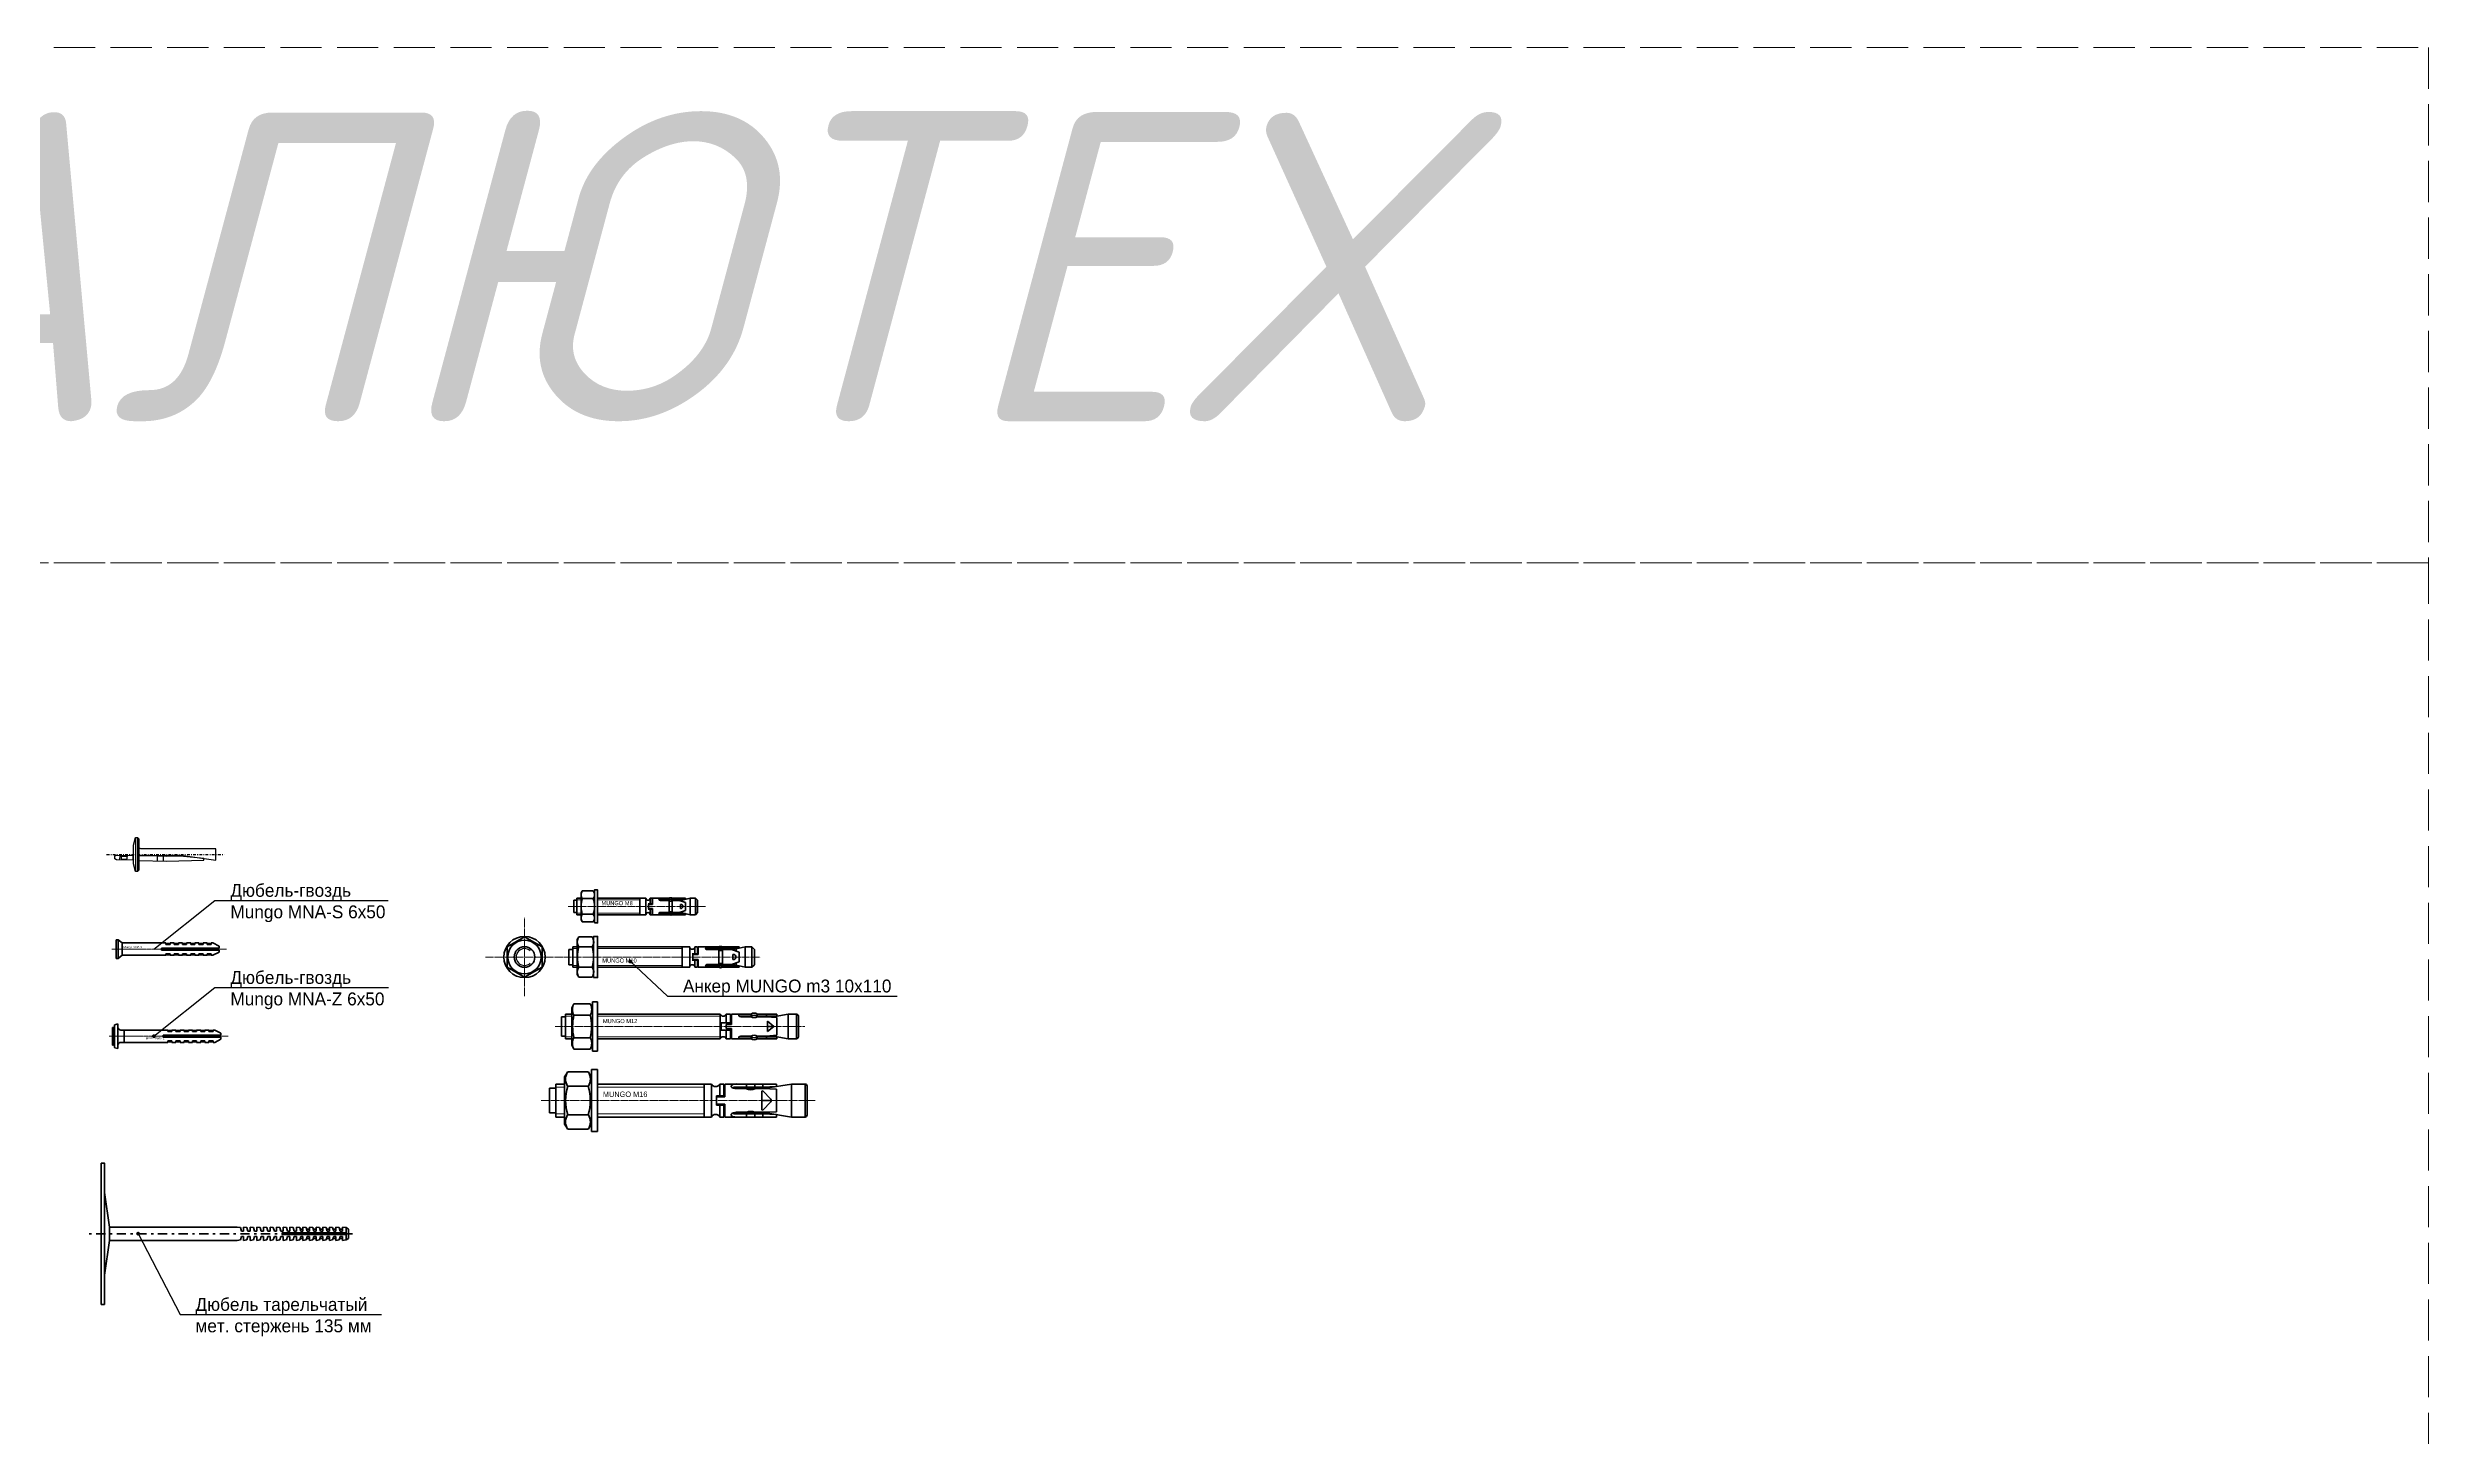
# Model space of a CAD drawing. Header units: millimetres. Extents: x -29692 to 34729, y -8412 to 43293.
# Drawn here: x -15640 to -14484, y -3758 to -3084 of the extents above; entities that cross this region are included whole.
import ezdxf
from ezdxf import colors
from ezdxf.entities.mleader import LeaderData, LeaderLine
from ezdxf.math import Vec2, Vec3

# ---------------------------------------------------------------- set-up
doc = ezdxf.new("R2010")
doc.units = ezdxf.units.MM
for name, pattern in [('GOST2.303 5', [24, 20, -1.5, 1, -1.5]), ('JIS_02_4.0', [5.5, 4, -1.5]), ('OGLT0', [10, 4.5, -2.2, 1.1, -2.2])]:
    doc.linetypes.add(name, pattern=pattern)
for name, color, linetype, lineweight in [('_0_001_Профили', 150, 'Continuous', 35), ('_0_004_Текст_01', 7, 'Continuous', 18), ('Art-', 30, 'Continuous', 9), ('Axis-', 30, 'GOST2.303 5', 9), ('Line1-', 252, 'Continuous', 9)]:
    doc.layers.add(name, color=color, linetype=linetype, lineweight=lineweight)
doc.layers.add('_0_023 _Линия_04', color=96, linetype='JIS_02_4.0', lineweight=9, plot=False)
doc.layers.add('Text2-', color=144, linetype='Continuous')
doc.styles.add('_DZ_4', font='isocpeui.ttf', dxfattribs={"height": 4})
doc.styles.add('alt', font='OpenGostTypeA.ttf')
doc.styles.add('alt-a', font='OpenGostTypeA.ttf', dxfattribs={"height": 2.5})

# ---------------------------------------------------------------- blocks, each defined once
blk = doc.blocks.new('*U514')
for p, q in [((0, -4.5), (0, 4.5)), ((0, 4.5), (1, 4.5)), ((3, 3), (1, 4.5)), ((1, 4.5), (1, -4.5)), ((3, 3), (24.2, 3)), ((3, -3), (3, 3)), ((22, 0.5), (50, 0.5)), ((22, -0.5), (22, 0.5)), ((24.2, 3), (24.2, 2.3)), ((26.2, 2.8), (24.2, 2.8)), ((24.2, 2.3), (26.2, 2.3)), ((26.2, 3), (28.2, 3)), ((26.2, 2.3), (26.2, 3)), ((28.2, 3), (28.2, 2.3)), ((30.2, 2.8), (28.2, 2.8)), ((28.2, 2.3), (30.2, 2.3)), ((30.2, 2.3), (30.2, 3)), ((30.2, 3), (32.2, 3)), ((32.2, 3), (32.2, 2.3)), ((34.2, 2.8), (32.2, 2.8)), ((32.2, 2.3), (34.2, 2.3)), ((34.2, 3), (36.2, 3)), ((34.2, 2.3), (34.2, 3)), ((36.2, 3), (36.2, 2.3)), ((38.2, 2.8), (36.2, 2.8)), ((36.2, 2.3), (38.2, 2.3)), ((38.2, 3), (40.2, 3)), ((38.2, 2.3), (38.2, 3)), ((40.2, 3), (40.2, 2.3)), ((42.2, 2.8), (40.2, 2.8)), ((40.2, 2.3), (42.2, 2.3)), ((42.2, 3), (44.2, 3)), ((42.2, 2.3), (42.2, 3)), ((44.2, 3), (44.2, 2.3)), ((46.2, 2.8), (44.2, 2.8)), ((44.2, 2.3), (46.2, 2.3)), ((46.2, 3), (47, 3)), ((46.2, 2.3), (46.2, 3)), ((50, 1.5), (47, 3)), ((50, 0.5), (50, 1.5)), ((1, -4.5), (0, -4.5)), ((3, -3), (1, -4.5)), ((3, -3), (24.2, -3)), ((22, -0.5), (50, -0.5)), ((24.2, -3), (24.2, -2.3)), ((24.2, -2.3), (26.2, -2.3)), ((24.2, -2.8), (26.2, -2.8)), ((26.2, -2.3), (26.2, -3)), ((26.2, -3), (28.2, -3)), ((28.2, -2.3), (30.2, -2.3)), ((28.2, -3), (28.2, -2.3)), ((28.2, -2.8), (30.2, -2.8)), ((30.2, -2.3), (30.2, -3)), ((30.2, -3), (32.2, -3)), ((32.2, -3), (32.2, -2.3)), ((32.2, -2.3), (34.2, -2.3)), ((32.2, -2.8), (34.2, -2.8)), ((34.2, -2.3), (34.2, -3)), ((34.2, -3), (36.2, -3)), ((36.2, -3), (36.2, -2.3)), ((36.2, -2.3), (38.2, -2.3)), ((36.2, -2.8), (38.2, -2.8)), ((38.2, -2.3), (38.2, -3)), ((38.2, -3), (40.2, -3)), ((40.2, -2.3), (42.2, -2.3)), ((40.2, -3), (40.2, -2.3)), ((40.2, -2.8), (42.2, -2.8)), ((42.2, -2.3), (42.2, -3)), ((42.2, -3), (44.2, -3)), ((44.2, -3), (44.2, -2.3)), ((44.2, -2.3), (46.2, -2.3)), ((44.2, -2.8), (46.2, -2.8)), ((46.2, -2.3), (46.2, -3)), ((46.2, -3), (47, -3)), ((50, -1.5), (47, -3)), ((50, -1.5), (50, -0.5))]:
    blk.add_line(p, q)
at = {"layer": 'Axis-', "ltscale": 0.1}
blk.add_line((-2, 0), (53.5, 0), dxfattribs=at)
at = {"layer": 'Art-', "lineweight": 13, "style": 'alt-a'}
blk.add_text('Mungo MNA-S', height=1, dxfattribs=at).set_placement((3.6, 0.5))
blk = doc.blocks.new('*U504')
at = {"transparency": 33554638}
for p, q in [((-13.9, 3.7), (-13.9, -3.8)), ((-13.9, 3.7), (-12, 3.7)), ((-9.5, 5), (-12, 5)), ((-12, -5), (-12, 5)), ((-12, 4.4), (-12, -4.4)), ((-9.9, 8.5), (-9.1, 9.8)), ((-9.9, 8.5), (-9.9, -8.5)), ((-9.9, -5.2), (-9.9, 5.2)), ((-2.6, 9.8), (-9.1, 9.8)), ((-2.6, 4.9), (-9.1, 4.9)), ((-1.9, 8.5), (-2.6, 9.8)), ((-1.9, 8.5), (-1.9, -8.5)), ((44.8, 5), (0, 5)), ((41.1, 5), (41.1, -5)), ((44.8, 5), (44.8, -5)), ((46, 1.6), (48.5, 1.6)), ((46.3, 1.3), (48.8, 1.3)), ((46.3, 1.3), (46.3, -1.2)), ((48.5, 5), (47.3, 5)), ((47.3, 5), (47.3, 1.6)), ((48.5, 5), (48.5, 1.3)), ((48.5, 3.4), (48.8, 3.4)), ((48.8, 5), (48.8, 1.3)), ((58.8, 5), (48.8, 5)), ((52.7, 4), (67.2, 4)), ((58.8, 4.8), (53.4, 4.8)), ((58.8, 4.2), (53.4, 4.2)), ((58.8, 3.6), (53.4, 3.6)), ((58.8, 4.8), (58.8, 4.2)), ((58.8, -3.6), (58.8, 3.6)), ((68.8, 5), (60.6, 5)), ((60.6, 4.8), (60.6, 4.2)), ((65, 4.8), (60.6, 4.8)), ((65, 4.2), (60.6, 4.2)), ((60.6, 3.6), (60.6, -3.6)), ((65, 3.6), (60.6, 3.6)), ((65, 4.8), (68.8, 5)), ((65, 4.2), (65, 4.8)), ((65, 4.2), (68.8, 4.4)), ((65, 3.6), (68.8, 2.3)), ((65.6, 1.3), (65.6, -1.2)), ((65.9, 1.3), (65.6, 1.3)), ((67.2, 4), (71.6, 5)), ((67.2, 2.8), (67.2, 4)), ((68.8, 5), (68.8, 4.3)), ((68.8, 2.3), (68.8, -2.3)), ((71.6, 5), (74.9, 5)), ((71.6, 5), (71.6, -5)), ((74.9, 5), (74.9, -5)), ((74.9, 5), (76.1, 3.7)), ((76.1, -3.8), (76.1, 3.7)), ((-13.9, -3.8), (-12, -3.8)), ((-12, -5), (-9.5, -5)), ((-9.9, -8.5), (-9.1, -9.8)), ((-2.6, -4.9), (-9.1, -4.9)), ((-2.6, -9.8), (-9.1, -9.8)), ((-1.9, -8.5), (-2.6, -9.8)), ((0, -5), (44.8, -5)), ((46, -1.6), (48.5, -1.6)), ((46.3, -1.2), (48.8, -1.2)), ((47.3, -1.6), (47.3, -5)), ((47.3, -5), (48.5, -5)), ((48.5, -1.2), (48.5, -5)), ((48.5, -3.4), (48.8, -3.4)), ((48.8, -1.2), (48.8, -5)), ((58.8, -5), (48.8, -5)), ((52.7, -4), (67.2, -4)), ((58.8, -3.6), (53.4, -3.6)), ((58.8, -4.2), (53.4, -4.2)), ((58.8, -4.8), (53.4, -4.8)), ((58.8, -4.8), (58.8, -4.2)), ((65, -3.6), (60.6, -3.6)), ((60.6, -4.8), (60.6, -4.2)), ((65, -4.2), (60.6, -4.2)), ((65, -4.8), (60.6, -4.8)), ((68.8, -5), (60.6, -5)), ((65, -3.6), (68.8, -2.3)), ((65, -4.2), (65, -4.8)), ((65, -4.2), (68.8, -4.4)), ((65, -4.8), (68.8, -5)), ((65.9, -1.2), (65.6, -1.2)), ((67.2, -4), (67.2, -2.8)), ((67.2, -4), (71.6, -5)), ((68.8, -5), (68.8, -4.3)), ((71.6, -5), (74.9, -5)), ((76.1, -3.8), (74.9, -5))]:
    blk.add_line(p, q, dxfattribs=at)
blk.add_lwpolyline([(-1.9, -10), (0, -10), (0, 10), (-1.9, 10)], close=True, dxfattribs=at)
for centre, radius, start, end in [((-5.5, 7.4), 4.34, 154.3842, 214.3842), ((6.4, 0), 16.2, 162.412, 197.588), ((-6.2, 7.4), 4.34, 325.6158, 25.6158), ((-18.1, 0), 16.2, 342.412, 17.588), ((46, 5), 1.25, 180, 0), ((59.7, 2.7), 2.47, 67.6633, 112.3367), ((59.7, 3.8), 1.37, 46.9057, 133.0943), ((59.7, 1.9), 2.47, 67.6633, 112.3367), ((59.7, 4.3), 1.2, 218.7465, 321.2535), ((65.9, 0), 1.25, 360, 90), ((65.9, 0), 1.25, 270, 360), ((-5.5, -7.4), 4.34, 145.6158, 205.6158), ((-6.2, -7.4), 4.34, 334.3842, 34.3842), ((46, -5), 1.25, 0, 180), ((59.7, -4.3), 1.2, 38.7465, 141.2535), ((59.7, -1.9), 2.47, 247.6633, 292.3367), ((59.7, -3.8), 1.37, 226.9057, 313.0943), ((59.7, -2.7), 2.47, 247.6633, 292.3367)]:
    blk.add_arc(centre, radius, start, end, dxfattribs=at)
for centre, major_axis, start_param, end_param in [((53.4, 4.2), (-0.938, 0), 4.712389, 7.853982), ((53.4, 3.6), (0.938, 0), 1.570796, 2.640034)]:
    blk.add_ellipse(centre, major_axis=major_axis, ratio=0.661438, start_param=start_param, end_param=end_param, dxfattribs=at)
at = {"transparency": 33554638, "extrusion": (0, 0, -1)}
for centre, end_param in [((53.4, -4.2), 7.853982), ((53.4, -3.6), 5.781627)]:
    blk.add_ellipse(centre, major_axis=(-0.938, 0), ratio=0.661438, start_param=4.712389, end_param=end_param, dxfattribs=at)
at = {"layer": 'Axis-', "ltscale": 0.2, "transparency": 33554638}
blk.add_line((-16.6, 0), (78.9, 0), dxfattribs=at)
at = {"layer": 'Line1-', "transparency": 33554638}
for p, q in [((-12, 4.1), (-9.5, 4.1)), ((0, 4.1), (41.1, 4.1)), ((-12, -4.1), (-9.5, -4.1)), ((0, -4.1), (41.1, -4.1))]:
    blk.add_line(p, q, dxfattribs=at)
at = {"layer": 'Art-', "transparency": 33554638, "style": 'alt-a'}
blk.add_text('MUNGO M10', height=2, dxfattribs=at).set_placement((2.3, -2.7))
blk = doc.blocks.new('*U478')
for p, q in [((0, 12), (-2.5, 12)), ((-2.5, 12), (-2.5, -12)), ((0, -12), (0, 12)), ((-17.5, 4.7), (-15.5, 4.7)), ((-17.5, -4.8), (-17.5, 4.7)), ((-15.5, -6), (-15.5, 6)), ((-15.5, 6), (-12.5, 6)), ((-11.5, 11), (-12.5, 9)), ((-12.5, -9), (-12.5, 9)), ((-11.5, 11), (-3.5, 11)), ((-11.5, 5.5), (-3.5, 5.5)), ((-3.5, 11), (-2.5, 9)), ((-2.5, -9), (-2.5, 9)), ((0, 6), (59.5, 6)), ((59.5, -6), (59.5, 6)), ((59.5, -6), (59.5, 6)), ((60, 1.7), (64.5, 1.7)), ((60, -1.8), (60, 1.7)), ((62.5, 1.7), (62.5, 6)), ((62.5, 6), (64.5, 6)), ((62.5, 1), (62.5, -1)), ((65, 1), (62.5, 1)), ((64.5, 1.7), (64.5, 6)), ((65, 6), (65, 1)), ((65, 6), (74.5, 6)), ((69.5, 5), (74.5, 5)), ((74.5, 4.7), (69.5, 4.7)), ((74.5, 5), (74.5, 6)), ((77.5, 5), (77.5, 6)), ((77.5, 6), (87, 6)), ((77.5, 5), (87, 5)), ((82, 4.7), (77.5, 4.7)), ((82, 5), (82, 6)), ((82, 4.7), (87, 4.3)), ((82.5, -2.5), (82.5, 2.5)), ((82.5, 2.5), (85.5, 0)), ((82.5, 0), (85.5, 0)), ((85.5, 0), (82.5, -2.5)), ((92.5, 6), (84.5, 4.5)), ((87, 5), (87, 6)), ((87, 4.3), (87, -4.2)), ((92.5, -6), (92.5, 6)), ((92.5, 6), (96.5, 6)), ((96.5, -6), (96.5, 6)), ((97.5, -5), (97.5, 5)), ((-17.5, -4.8), (-15.5, -4.8)), ((-15.5, -6), (-12.5, -6)), ((-11.5, -11), (-12.5, -9)), ((-11.5, -5.5), (-3.5, -5.5)), ((-11.5, -11), (-3.5, -11)), ((-3.5, -11), (-2.5, -9)), ((0, -6), (59.5, -6)), ((60, -1.8), (64.5, -1.8)), ((65, -1), (62.5, -1)), ((62.5, -6), (62.5, -1.8)), ((62.5, -6), (64.5, -6)), ((64.5, -6), (64.5, -1.8)), ((65, -1), (65, -6)), ((65, -6), (74.5, -6)), ((74.5, -4.8), (69.5, -4.8)), ((69.5, -5), (74.5, -5)), ((74.5, -5), (74.5, -6)), ((82, -4.8), (77.5, -4.8)), ((77.5, -5), (77.5, -6)), ((77.5, -5), (87, -5)), ((77.5, -6), (87, -6)), ((82, -4.8), (87, -4.2)), ((82, -5), (82, -6)), ((84.5, -4.5), (92.5, -6)), ((87, -5), (87, -6)), ((92.5, -6), (96.5, -6)), ((-2.5, -12), (0, -12))]:
    blk.add_line(p, q)
for centre, radius, start, end in [((-6.1, 8.2), 6.06, 153.083, 206.917), ((11.1, 0), 23.2, 166.3532, 193.6468), ((-8.9, 8.2), 6.06, 333.083, 26.917), ((-26.1, 0), 23.2, 346.3532, 13.6468), ((61, 6.6), 1.62, 202.6199, 337.3801), ((65.5, 5.5), 1, 180, 240), ((76, 4), 2.5, 53.1301, 126.8699), ((76, 3), 2.5, 53.1301, 126.8699), ((76, 6.9), 2.63, 235.205, 304.795), ((96.5, 5), 1, 0, 90), ((-6.1, -8.2), 6.06, 153.083, 206.917), ((-8.9, -8.2), 6.06, 333.083, 26.917), ((61, -6.6), 1.62, 22.6199, 157.3801), ((65.5, -5.5), 1, 120, 180), ((76, -6.9), 2.63, 55.205, 124.795), ((76, -3), 2.5, 233.1301, 306.8699), ((76, -4), 2.5, 233.1301, 306.8699), ((96.5, -5), 1, 270, 0)]:
    blk.add_arc(centre, radius, start, end)
for centre, major_axis, start_param, end_param in [((69.5, 5.4), (-1, 0), 4.712389, 7.853982), ((69.5, 4.4), (1, 0), 1.570796, 2.214297)]:
    blk.add_ellipse(centre, major_axis=major_axis, ratio=0.625, start_param=start_param, end_param=end_param)
at = {"extrusion": (0, 0, -1)}
for centre, end_param in [((69.5, -5.4), 7.853982), ((69.5, -4.4), 5.35589)]:
    blk.add_ellipse(centre, major_axis=(-1, 0), ratio=0.625, start_param=4.712389, end_param=end_param, dxfattribs=at)
at = {"layer": 'Axis-', "ltscale": 0.2}
blk.add_line((-20.5, 0), (100.6, 0), dxfattribs=at)
at = {"layer": 'Line1-'}
for p, q in [((-15.5, 5), (-12.5, 5)), ((0, 5), (59.5, 5)), ((-15.5, -5), (-12.5, -5)), ((0, -5), (59.5, -5))]:
    blk.add_line(p, q, dxfattribs=at)
at = {"layer": 'Art-', "style": 'alt-a'}
blk.add_text('MUNGO M12', height=2, dxfattribs=at).set_placement((2.6, 1.6))
blk = doc.blocks.new('*U479')
for p, q in [((-11.5, 3), (-11.5, -3)), ((-11.5, 3), (-10, 3)), ((-10, -4), (-10, 4)), ((-8, 4), (-10, 4)), ((-10, 3.5), (-10, -3.5)), ((-8, 6.5), (-7.4, 7.5)), ((-8, 6.5), (-8, -6.5)), ((-8, -4), (-8, 4)), ((-2.1, 7.5), (-7.4, 7.5)), ((-2.1, 3.8), (-7.4, 3.8)), ((-1.5, 6.5), (-2.1, 7.5)), ((-1.5, 6.5), (-1.5, -6.5)), ((23.5, 4), (0, 4)), ((20.5, 4), (20.5, -4)), ((23.5, 4), (23.5, -4)), ((24.5, 1.2), (26.5, 1.2)), ((24.7, 1), (26.7, 1)), ((24.7, 1), (24.7, -1)), ((26.5, 4), (25.5, 4)), ((25.5, 4), (25.5, 1.2)), ((26.5, 4), (26.5, 1)), ((26.5, 2.7), (26.7, 2.7)), ((34.7, 4), (26.7, 4)), ((26.7, 4), (26.7, 1)), ((34.7, 3.9), (30.5, 3.9)), ((34.7, 3.4), (30.5, 3.4)), ((34.7, 2.9), (30.5, 2.9)), ((34.7, 3.9), (34.7, 3.4)), ((34.7, -2.9), (34.7, 2.9)), ((42.7, 4), (36.2, 4)), ((36.2, 3.9), (36.2, 3.4)), ((39.7, 3.9), (36.2, 3.9)), ((39.7, 3.4), (36.2, 3.4)), ((39.7, 2.9), (36.2, 2.9)), ((36.2, 2.9), (36.2, -2.9)), ((39.7, 3.9), (42.7, 4)), ((39.7, 3.4), (39.7, 3.9)), ((39.7, 3.4), (42.7, 3.5)), ((39.7, 2.9), (42.7, 1.9)), ((39.8, 2.8), (45, 4)), ((40.2, 1), (40.2, -1)), ((40.4, 1), (40.2, 1)), ((42.7, 4), (42.7, 3.5)), ((42.7, 1.9), (42.7, -1.9)), ((45, 4), (45, -4)), ((45, 4), (47.5, 4)), ((47.5, 4), (48.5, 3)), ((47.5, 4), (47.5, -4)), ((48.5, -3), (48.5, 3)), ((-11.5, -3), (-10, -3)), ((-10, -4), (-8, -4)), ((-8, -6.5), (-7.4, -7.5)), ((-2.1, -3.8), (-7.4, -3.8)), ((-2.1, -7.5), (-7.4, -7.5)), ((-1.5, -6.5), (-2.1, -7.5)), ((0, -4), (23.5, -4)), ((24.5, -1.3), (26.5, -1.3)), ((24.7, -1), (26.7, -1)), ((25.5, -1.3), (25.5, -4)), ((25.5, -4), (26.5, -4)), ((26.5, -1), (26.5, -4)), ((26.5, -2.8), (26.7, -2.8)), ((26.7, -1), (26.7, -4)), ((34.7, -4), (26.7, -4)), ((34.7, -2.9), (30.5, -2.9)), ((34.7, -3.4), (30.5, -3.4)), ((34.7, -3.9), (30.5, -3.9)), ((34.7, -3.9), (34.7, -3.4)), ((39.7, -2.9), (36.2, -2.9)), ((36.2, -3.9), (36.2, -3.4)), ((39.7, -3.4), (36.2, -3.4)), ((39.7, -3.9), (36.2, -3.9)), ((42.7, -4), (36.2, -4)), ((39.7, -2.9), (42.7, -1.9)), ((39.7, -3.4), (39.7, -3.9)), ((39.7, -3.4), (42.7, -3.5)), ((39.7, -3.9), (42.7, -4)), ((39.8, -2.8), (45, -4)), ((40.4, -1), (40.2, -1)), ((42.7, -4), (42.7, -3.5)), ((45, -4), (47.5, -4)), ((48.5, -3), (47.5, -4))]:
    blk.add_line(p, q)
blk.add_lwpolyline([(-1.5, -8), (0, -8), (0, 8), (-1.5, 8)], close=True)
for centre, radius, start, end in [((-4.7, 5.6), 3.32, 154.3842, 214.3842), ((4.4, 0), 12.4, 162.412, 197.588), ((-4.8, 5.6), 3.32, 325.6158, 25.6158), ((-13.9, 0), 12.4, 342.412, 17.588), ((24.5, 4), 1, 180, 0), ((35.5, 2.2), 1.97, 67.6633, 112.3367), ((35.5, 3.1), 1.1, 46.9057, 133.0943), ((35.5, 1.5), 1.97, 67.6633, 112.3367), ((35.5, 3.5), 0.962, 218.7465, 321.2535), ((40.4, 0), 1, 360, 90), ((-4.7, -5.6), 3.32, 145.6158, 205.6158), ((-4.8, -5.6), 3.32, 334.3842, 34.3842), ((24.5, -4), 1, 0, 180), ((35.5, -3.5), 0.962, 38.7465, 141.2535), ((35.5, -1.5), 1.97, 247.6633, 292.3367), ((35.5, -3.1), 1.1, 226.9057, 313.0943), ((35.5, -2.2), 1.97, 247.6633, 292.3367), ((40.4, 0), 1, 270, 360)]:
    blk.add_arc(centre, radius, start, end)
for centre, major_axis, start_param, end_param in [((30.5, 3.4), (-0.75, 0), 4.712389, 7.853982), ((30.5, 2.9), (0.75, 0), 1.570796, 2.640034)]:
    blk.add_ellipse(centre, major_axis=major_axis, ratio=0.661438, start_param=start_param, end_param=end_param)
at = {"extrusion": (0, 0, -1)}
for centre, end_param in [((30.5, -3.4), 7.853982), ((30.5, -2.9), 5.781627)]:
    blk.add_ellipse(centre, major_axis=(-0.75, 0), ratio=0.661438, start_param=4.712389, end_param=end_param, dxfattribs=at)
at = {"layer": 'Axis-', "ltscale": 0.2}
blk.add_line((-14.3, 0), (52.5, 0), dxfattribs=at)
at = {"layer": 'Line1-'}
for p, q in [((-10, 3.2), (-8, 3.2)), ((0, 3.2), (20.5, 3.2)), ((-10, -3.3), (-8, -3.3)), ((0, -3.3), (20.5, -3.3))]:
    blk.add_line(p, q, dxfattribs=at)
at = {"layer": 'Art-', "style": 'alt-a'}
blk.add_text('MUNGO M8', height=2, dxfattribs=at).set_placement((1.9, 0.6))
blk = doc.blocks.new('*U477')
for p, q in [((-16, 11.5), (-14.5, 13.9)), ((-14.5, 13.9), (-4.5, 13.9)), ((-3, 11.5), (-4.5, 13.9)), ((-3, 15), (-3, -15)), ((0, 15), (-3, 15)), ((0, -15), (0, 15)), ((-23.3, -6), (-23.3, 6)), ((-23.3, 6), (-20.3, 6)), ((-20.3, 8), (-16, 8)), ((-20.3, -8), (-20.3, 8)), ((-16, 11.5), (-16, -11.5)), ((-14.5, 6.9), (-4.5, 6.9)), ((0, 8), (55.3, 8)), ((51.7, -8), (51.7, 8)), ((55.3, -8), (55.3, 8)), ((57.8, -2.3), (57.8, 2.3)), ((57.8, 2.3), (61.3, 2.3)), ((57.8, 1.8), (57.8, -1.7)), ((61.8, 1.8), (57.8, 1.8)), ((59.3, 2.3), (59.3, 8)), ((59.3, 8), (61.3, 8)), ((61.3, 2.3), (61.3, 8)), ((61.8, 8), (86.8, 8)), ((61.8, 8), (61.8, 1.8)), ((65.8, 6), (81.7, 6)), ((67.3, 6.5), (80.3, 6.5)), ((67.3, 5.8), (72.3, 5.8)), ((72.3, 6.5), (72.3, 8)), ((76.3, 6.5), (76.3, 8)), ((76.3, 5.8), (80.3, 5.8)), ((79.8, -4.5), (79.8, 4.5)), ((79.8, 0), (84, 0)), ((80.2, 4.7), (84.1, 0.7)), ((80.3, 6.5), (80.3, 8)), ((80.3, 6.5), (86.8, 6.8)), ((80.3, 5.8), (86.8, 5.5)), ((94.2, 8), (81.7, 6)), ((81.7, 6), (81.7, 5.7)), ((86.8, 6.8), (86.8, 8)), ((86.8, 5.5), (86.8, -5.5)), ((94.2, 8), (100.7, 8)), ((94.2, -8), (94.2, 8)), ((100.7, -8), (100.7, 8)), ((101.7, -7), (101.7, 7)), ((-23.3, -6), (-20.3, -6)), ((-20.3, -8), (-16, -8)), ((-16, -11.5), (-14.5, -13.9)), ((-14.5, -6.9), (-4.5, -6.9)), ((-3, -11.5), (-4.5, -13.9)), ((0, -8), (55.3, -8)), ((61.8, -1.7), (57.8, -1.7)), ((57.8, -2.3), (61.3, -2.3)), ((59.3, -8), (59.3, -2.3)), ((59.3, -8), (61.3, -8)), ((61.3, -8), (61.3, -2.3)), ((61.8, -1.7), (61.8, -8)), ((61.8, -8), (86.8, -8)), ((65.8, -6), (81.7, -6)), ((67.3, -5.7), (72.3, -5.7)), ((67.3, -6.5), (80.3, -6.5)), ((72.3, -6.5), (72.3, -8)), ((76.3, -5.7), (80.3, -5.7)), ((76.3, -6.5), (76.3, -8)), ((84.1, -0.7), (80.2, -4.7)), ((80.3, -5.7), (86.8, -5.5)), ((80.3, -6.5), (86.8, -6.8)), ((80.3, -6.5), (80.3, -8)), ((81.7, -6), (81.7, -5.7)), ((94.2, -8), (81.7, -6)), ((86.8, -6.8), (86.8, -8)), ((94.2, -8), (100.7, -8)), ((-14.5, -13.9), (-4.5, -13.9)), ((-3, -15), (0, -15))]:
    blk.add_line(p, q)
for centre, radius, start, end in [((-9.1, 10.4), 6.45, 147.5207, 212.4793), ((-9.9, 10.4), 6.45, 327.5207, 32.4793), ((8.8, 0), 24.3, 163.4275, 196.5725), ((-27.8, 0), 24.3, 343.4275, 16.5725), ((57.3, 9), 2.23, 205.9892, 334.0108), ((62.3, 7), 1, 180, 240), ((74.3, 9.5), 4.25, 241.9275, 298.0725), ((80, 4.5), 0.2, 44.9972, 180), ((83.4, 0), 1, 315.0028, 44.9972), ((100.7, 7), 1, 0, 90), ((-9.1, -10.4), 6.45, 147.5207, 212.4793), ((-9.9, -10.4), 6.45, 327.5207, 32.4793), ((57.3, -9), 2.23, 25.9892, 154.0108), ((74.3, -9.5), 4.25, 61.9275, 118.0725), ((80, -4.5), 0.2, 180, 315.0028), ((100.7, -7), 1, 270, 0)]:
    blk.add_arc(centre, radius, start, end)
for centre, major_axis, start_param, end_param in [((67.3, 6.9), (-2.5, 0), 4.712389, 7.853982), ((67.3, 5.4), (2.5, 0), 1.570796, 2.411865)]:
    blk.add_ellipse(centre, major_axis=major_axis, ratio=0.45, start_param=start_param, end_param=end_param)
at = {"extrusion": (0, 0, -1)}
for centre, end_param in [((67.3, -6.9), 7.853982), ((67.3, -5.4), 5.553458)]:
    blk.add_ellipse(centre, major_axis=(-2.5, 0), ratio=0.45, start_param=4.712389, end_param=end_param, dxfattribs=at)
at = {"layer": 'Axis-', "ltscale": 0.2}
blk.add_line((-27.3, 0), (105.7, 0), dxfattribs=at)
at = {"layer": 'Line1-'}
for p, q in [((-20.3, 6.5), (-16, 6.5)), ((0, 6.5), (51.7, 6.5)), ((-20.3, -6.5), (-16, -6.5)), ((0, -6.5), (51.7, -6.5))]:
    blk.add_line(p, q, dxfattribs=at)
at = {"layer": 'Art-', "style": 'alt-a'}
blk.add_text('MUNGO M16', height=2.67, dxfattribs=at).set_placement((2.6, 1.7))
blk = doc.blocks.new('*U493')
blk.add_lwpolyline([(-8.5, -4.9), (0, -9.8), (8.5, -4.9), (8.5, 4.9), (0, 9.8), (-8.5, 4.9)], close=True)
for radius in [10, 8.15, 5]:
    blk.add_circle((0, 0), radius)
at = {"lineweight": -3}
blk.add_arc((0, 0), 4.06, 47.4892, 313.9941, dxfattribs=at)
at = {"layer": 'Axis-', "ltscale": 0.2}
for p, q in [((0, -19), (0, 19)), ((-19, 0), (19, 0))]:
    blk.add_line(p, q, dxfattribs=at)
blk = doc.blocks.new('_DotSmall')
blk.add_hatch(color=0).paths.add_polyline_path([(-0.125, 0, 1), (0.125, 0, 1)])
blk = doc.blocks.new('*U448')
for p, q in [((-2.6, 4.3), (-2.6, -4.3)), ((-2.3, 4.3), (-2.6, 4.3)), ((-2.3, 4.3), (-2.3, -4.3)), ((-1.7, 3.7), (-2.3, 4.3)), ((-1.7, -5.2), (-1.7, 5.3)), ((-1.4, 5.6), (0, 6)), ((0, 6), (0, -6)), ((1.5, 3), (24.2, 3)), ((3, -3), (3, 3)), ((22, 0.5), (50, 0.5)), ((22, -0.5), (22, 0.5)), ((24.2, 3), (24.2, 2.3)), ((26.2, 2.8), (24.2, 2.8)), ((24.2, 2.3), (26.2, 2.3)), ((26.2, 3), (28.2, 3)), ((26.2, 2.3), (26.2, 3)), ((28.2, 3), (28.2, 2.3)), ((30.2, 2.8), (28.2, 2.8)), ((28.2, 2.3), (30.2, 2.3)), ((30.2, 3), (32.2, 3)), ((30.2, 2.3), (30.2, 3)), ((32.2, 3), (32.2, 2.3)), ((34.2, 2.8), (32.2, 2.8)), ((32.2, 2.3), (34.2, 2.3)), ((34.2, 3), (36.2, 3)), ((34.2, 2.3), (34.2, 3)), ((36.2, 3), (36.2, 2.3)), ((38.2, 2.8), (36.2, 2.8)), ((36.2, 2.3), (38.2, 2.3)), ((38.2, 3), (40.2, 3)), ((38.2, 2.3), (38.2, 3)), ((40.2, 3), (40.2, 2.3)), ((42.2, 2.8), (40.2, 2.8)), ((40.2, 2.3), (42.2, 2.3)), ((42.2, 3), (44.2, 3)), ((42.2, 2.3), (42.2, 3)), ((44.2, 3), (44.2, 2.3)), ((46.2, 2.8), (44.2, 2.8)), ((44.2, 2.3), (46.2, 2.3)), ((46.2, 3), (47, 3)), ((46.2, 2.3), (46.2, 3)), ((50, 1.5), (47, 3)), ((50, 0.5), (50, 1.5)), ((-2.3, -4.3), (-2.6, -4.3)), ((-1.7, -3.7), (-2.3, -4.3)), ((0, -6), (-1.4, -5.6)), ((1.5, -3), (24.2, -3)), ((22, -0.5), (50, -0.5)), ((24.2, -3), (24.2, -2.3)), ((24.2, -2.3), (26.2, -2.3)), ((24.2, -2.8), (26.2, -2.8)), ((26.2, -2.3), (26.2, -3)), ((26.2, -3), (28.2, -3)), ((28.2, -2.3), (30.2, -2.3)), ((28.2, -3), (28.2, -2.3)), ((28.2, -2.8), (30.2, -2.8)), ((30.2, -2.3), (30.2, -3)), ((30.2, -3), (32.2, -3)), ((32.2, -2.3), (34.2, -2.3)), ((32.2, -3), (32.2, -2.3)), ((32.2, -2.8), (34.2, -2.8)), ((34.2, -2.3), (34.2, -3)), ((34.2, -3), (36.2, -3)), ((36.2, -3), (36.2, -2.3)), ((36.2, -2.3), (38.2, -2.3)), ((36.2, -2.8), (38.2, -2.8)), ((38.2, -2.3), (38.2, -3)), ((38.2, -3), (40.2, -3)), ((40.2, -2.3), (42.2, -2.3)), ((40.2, -3), (40.2, -2.3)), ((40.2, -2.8), (42.2, -2.8)), ((42.2, -2.3), (42.2, -3)), ((42.2, -3), (44.2, -3)), ((44.2, -3), (44.2, -2.3)), ((44.2, -2.3), (46.2, -2.3)), ((44.2, -2.8), (46.2, -2.8)), ((46.2, -2.3), (46.2, -3)), ((46.2, -3), (47, -3)), ((50, -1.5), (47, -3)), ((50, -1.5), (50, -0.5))]:
    blk.add_line(p, q)
for points in [[(-1.4, 5.6), (-1.5, 5.6), (-1.6, 5.5), (-1.6, 5.5), (-1.7, 5.4), (-1.7, 5.3), (-1.7, 5.3)], [(-1.7, -5.2), (-1.7, -5.3), (-1.7, -5.4), (-1.6, -5.5), (-1.6, -5.5), (-1.5, -5.6), (-1.4, -5.6)]]:
    blk.add_lwpolyline(points)
for centre, start, end in [((1.5, 4.5), 180, 270), ((1.5, -4.5), 90, 180)]:
    blk.add_arc(centre, 1.5, start, end)
at = {"layer": 'Axis-', "ltscale": 0.1}
blk.add_line((-4.3, 0), (53.5, 0), dxfattribs=at)
at = {"layer": 'Art-', "lineweight": 13, "style": 'alt-a'}
blk.add_text('Mungo MNA-Z', height=1, dxfattribs=at).set_placement((13.6, 0.5))
blk = doc.blocks.new('*U611')
at = {"layer": '_0_001_Профили', "color": 110}
for p, q in [((-3, 118.9), (-3.3, 117.1)), ((-1.3, 117.1), (-3.3, 117.1)), ((-2.2, 120), (-3, 118.9)), ((3, 118.9), (-3, 118.9)), ((-1.3, 116), (-3, 115.5)), ((-2.3, 115.7), (-2.3, 117.1)), ((0, 120), (-2.2, 120)), ((-1.3, 116), (-1.3, 117.1)), ((-0.4, 87.7), (-0.4, 118.9)), ((2.2, 120), (0, 120)), ((0.4, 87.7), (0.4, 118.9)), ((3.3, 117.1), (1.3, 117.1)), ((1.3, 116), (1.3, 117.1)), ((1.3, 116), (3, 115.5)), ((2.2, 120), (3, 118.9)), ((2.3, 115.7), (2.3, 117.1)), ((3, 118.9), (3.3, 117.1)), ((-3, 115.5), (-3.3, 113.9)), ((-1.3, 113.9), (-3.3, 113.9)), ((-3, 112.3), (-3.3, 110.7)), ((-1.3, 110.7), (-3.3, 110.7)), ((-3, 109.1), (-3.3, 107.5)), ((-1.3, 107.5), (-3.3, 107.5)), ((-3, 105.9), (-3.3, 104.3)), ((-1.3, 104.3), (-3.3, 104.3)), ((-1.3, 112.8), (-3, 112.3)), ((-1.3, 109.6), (-3, 109.1)), ((-1.3, 106.4), (-3, 105.9)), ((-2.3, 112.5), (-2.3, 113.9)), ((-2.3, 109.3), (-2.3, 110.7)), ((-2.3, 106.1), (-2.3, 107.5)), ((-2.3, 102.9), (-2.3, 104.3)), ((-1.3, 113.9), (-1.3, 112.8)), ((-1.3, 109.6), (-1.3, 110.7)), ((-1.3, 107.5), (-1.3, 106.4)), ((-1.3, 103.2), (-1.3, 104.3)), ((1.3, 113.9), (1.3, 112.8)), ((3.3, 113.9), (1.3, 113.9)), ((1.3, 112.8), (3, 112.3)), ((1.3, 109.6), (1.3, 110.7)), ((3.3, 110.7), (1.3, 110.7)), ((1.3, 109.6), (3, 109.1)), ((1.3, 107.5), (1.3, 106.4)), ((3.3, 107.5), (1.3, 107.5)), ((1.3, 106.4), (3, 105.9)), ((1.3, 104.3), (1.3, 103.2)), ((3.3, 104.3), (1.3, 104.3)), ((2.3, 112.5), (2.3, 113.9)), ((2.3, 109.3), (2.3, 110.7)), ((2.3, 106.1), (2.3, 107.5)), ((2.3, 102.9), (2.3, 104.3)), ((3, 115.5), (3.3, 113.9)), ((3, 112.3), (3.3, 110.7)), ((3, 109.1), (3.3, 107.5)), ((3, 105.9), (3.3, 104.3)), ((-3, 102.7), (-3.3, 101.1)), ((-1.3, 101.1), (-3.3, 101.1)), ((-3, 99.5), (-3.3, 97.9)), ((-1.3, 97.9), (-3.3, 97.9)), ((-3, 96.3), (-3.3, 94.7)), ((-1.3, 94.7), (-3.3, 94.7)), ((-3, 93.1), (-3.3, 91.5)), ((-1.3, 103.2), (-3, 102.7)), ((-1.3, 100), (-3, 99.5)), ((-1.3, 96.8), (-3, 96.3)), ((-1.3, 93.6), (-3, 93.1)), ((-2.3, 99.7), (-2.3, 101.1)), ((-2.3, 96.5), (-2.3, 97.9)), ((-1.3, 101.1), (-1.3, 100)), ((-1.3, 96.8), (-1.3, 97.9)), ((-1.3, 94.7), (-1.3, 93.6)), ((1.3, 103.2), (3, 102.7)), ((1.3, 101.1), (1.3, 100)), ((3.3, 101.1), (1.3, 101.1)), ((1.3, 100), (3, 99.5)), ((1.3, 96.8), (1.3, 97.9)), ((3.3, 97.9), (1.3, 97.9)), ((1.3, 96.8), (3, 96.3)), ((1.3, 94.7), (1.3, 93.6)), ((3.3, 94.7), (1.3, 94.7)), ((1.3, 93.6), (3, 93.1)), ((2.3, 99.7), (2.3, 101.1)), ((2.3, 96.5), (2.3, 97.9)), ((3, 102.7), (3.3, 101.1)), ((3, 99.5), (3.3, 97.9)), ((3, 96.3), (3.3, 94.7)), ((3, 93.1), (3.3, 91.5)), ((-1.3, 91.5), (-3.3, 91.5)), ((-3, 89.9), (-3.3, 88.3)), ((-1.3, 88.3), (-3.3, 88.3)), ((-3, 86.7), (-3.3, 85.1)), ((-1.3, 85.1), (-3.3, 85.1)), ((-3, 83.5), (-3.3, 81.9)), ((-1.3, 81.9), (-3.3, 81.9)), ((-1.3, 90.4), (-3, 89.9)), ((-1.3, 87.2), (-3, 86.7)), ((-1.3, 84), (-3, 83.5)), ((-1.3, 90.4), (-1.3, 91.5)), ((-1.3, 87.2), (-1.3, 88.3)), ((-1.3, 84), (-1.3, 85.1)), ((-1.3, 80.8), (-1.3, 81.9)), ((1.3, 91.5), (1.3, 90.4)), ((3.3, 91.5), (1.3, 91.5)), ((1.3, 90.4), (3, 89.9)), ((1.3, 88.3), (1.3, 87.2)), ((3.3, 88.3), (1.3, 88.3)), ((1.3, 87.2), (3, 86.7)), ((1.3, 85.1), (1.3, 84)), ((3.3, 85.1), (1.3, 85.1)), ((1.3, 84), (3, 83.5)), ((1.3, 81.9), (1.3, 80.8)), ((3.3, 81.9), (1.3, 81.9)), ((3, 89.9), (3.3, 88.3)), ((3, 86.7), (3.3, 85.1)), ((3, 83.5), (3.3, 81.9)), ((-3, 80.3), (-3.3, 78.7)), ((-1.3, 78.7), (-3.3, 78.7)), ((-3, 77.1), (-3.3, 75.5)), ((-1.3, 75.5), (-3.3, 75.5)), ((-3, 73.9), (-3.3, 72.3)), ((-1.3, 72.3), (-3.3, 72.3)), ((-3, 70.7), (-3.3, 69.1)), ((-1.3, 80.8), (-3, 80.3)), ((-1.3, 77.6), (-3, 77.1)), ((-1.3, 74.4), (-3, 73.9)), ((-1.3, 71.2), (-3, 70.7)), ((-1.3, 77.6), (-1.3, 78.7)), ((-1.3, 74.4), (-1.3, 75.5)), ((-1.3, 71.2), (-1.3, 72.3)), ((1.3, 80.8), (3, 80.3)), ((1.3, 78.7), (1.3, 77.6)), ((3.3, 78.7), (1.3, 78.7)), ((1.3, 77.6), (3, 77.1)), ((1.3, 75.5), (1.3, 74.4)), ((3.3, 75.5), (1.3, 75.5)), ((1.3, 74.4), (3, 73.9)), ((1.3, 72.3), (1.3, 71.2)), ((3.3, 72.3), (1.3, 72.3)), ((1.3, 71.2), (3, 70.7)), ((3, 80.3), (3.3, 78.7)), ((3, 77.1), (3.3, 75.5)), ((3, 73.9), (3.3, 72.3)), ((3, 70.7), (3.3, 69.1)), ((-1.3, 69.1), (-3.3, 69.1)), ((-3, 67.5), (-3.3, 65.9)), ((-3.3, 4), (-3.3, 65.9)), ((-1.3, 68.1), (-3, 67.5)), ((-1.3, 68.1), (-1.3, 69.1)), ((-1.3, 69.1), (-1.3, 68.1)), ((1.3, 68.1), (1.3, 69.1)), ((1.3, 69.1), (1.3, 68.1)), ((3.3, 69.1), (1.3, 69.1)), ((1.3, 68.1), (3, 67.5)), ((3, 67.5), (3.3, 65.9)), ((3.3, 65.9), (3.3, 4)), ((34.3, 0), (-34.3, 0))]:
    blk.add_line(p, q, dxfattribs=at)
at = {"layer": '_0_001_Профили', "color": 9, "linetype": 'OGLT0'}
blk.add_line((0, 122), (0, -6.6), dxfattribs=at)
at = {"layer": '_0_001_Профили', "color": 110}
blk.add_lwpolyline([(-34.3, 0), (34.3, 0), (34.3, 1.5), (20, 1.5), (-20, 1.5), (-34.3, 1.5)], close=True, dxfattribs=at)
blk.add_lwpolyline([(-20, 1.5), (-3.3, 4), (3.3, 4), (20, 1.5)], dxfattribs=at)
blk = doc.blocks.new('Дюбель стальной')
at = {"layer": '_0_001_Профили', "color": 110, "lineweight": -3}
for points in [[(2.8, 37.4), (-2.8, 37.4)], [(-2.8, 37.4), (-2.8, 1)], [(0.5, 21.5), (2.8, 37.4)], [(1.9, 31.6), (0.8, 20.1)], [(2.8, 31.6), (1.9, 31.6)], [(3.2, 13.5), (2.8, 31.6)], [(0.5, 0), (0.5, 21.5)], [(0.9, 13.5), (0.5, 0)], [(0.8, 20.1), (0.9, 13.5)], [(0.9, 11.9), (3.2, 11.9)], [(2.9, 0), (3.2, 13.5)], [(-8.2, -0.7), (-7.6, 0)], [(-7.6, 0), (7.6, 0)], [(-3.5, 0), (-3.9, 0)], [(-3.1, 0.2), (-3.5, 0.2)], [(-3.5, 0.2), (-3.5, 0)], [(-2.9, 0.4), (-3.1, 0.2)], [(-2.8, 1), (-2.9, 0.6)], [(-2.9, 0.6), (-2.9, 0.4)], [(0.8, 9), (3.1, 9)], [(7.6, 0), (8.3, -0.7)], [(-8.2, -1.6), (-8.2, -0.7)], [(-8.2, -0.7), (8.3, -0.7)], [(-4.5, -2.6), (-8.2, -1.6)], [(-8.2, -1.6), (8.3, -1.6)], [(4.5, -2.6), (-4.5, -2.6)], [(0.3, -10.6), (0.5, -2.6)], [(0.3, -8.5), (2.1, -8.5)], [(0.3, -9.2), (2.6, -9.4)], [(0.6, -11.6), (0.3, -10.6)], [(0.4, -2.9), (2.3, -2.9)], [(1.8, -5.6), (0.4, -5.4)], [(1, -5.5), (0.9, -8.5)], [(1.2, -2.6), (1.2, -2.9)], [(2, -5.6), (1.8, -5.6)], [(2.1, -5.7), (2, -5.6)], [(2.6, -10.8), (2, -11.6)], [(2.3, -5.9), (2.1, -5.7)], [(2.1, -8.5), (2.3, -8.1)], [(2.3, -2.7), (2.5, -2.6)], [(2.3, -2.9), (2.3, -2.7)], [(2.3, -8.1), (2.3, -5.9)], [(2.8, -2.6), (2.6, -10.8)], [(8.3, -1.6), (4.5, -2.6)], [(8.3, -0.7), (8.3, -1.6)], [(2, -11.6), (0.6, -11.6)]]:
    blk.add_lwpolyline(points, dxfattribs=at)
at = {"layer": '_0_001_Профили', "color": 9, "linetype": 'OGLT0', "lineweight": -3, "ltscale": 0.3}
blk.add_lwpolyline([(0, -15.6), (0, 41.4)], dxfattribs=at)

msp = doc.modelspace()

# ---------------------------------------------------------------- linework, layer by layer
at = {"layer": '_0_023 _Линия_04', "ltscale": 5, "transparency": 33554687}
for points in [[(-16984.319, -3084.249), (-14484.319, -3084.249), (-14484.319, -3334.249), (-16984.319, -3334.249)], [(-16984.319, -3334.249), (-14484.319, -3334.249), (-14484.319, -5584.249), (-16984.319, -5584.249)]]:
    msp.add_lwpolyline(points, close=True, dxfattribs=at)

# ---------------------------------------------------------------- block references
at = {"layer": '_0_001_Профили', "transparency": 33554687}
for name, p in [('*U479', (-15372.916, -3501.056)), ('*U493', (-15408.36, -3525.6)), ('*U514', (-15606.577, -3521.768)), ('*U504', (-15372.916, -3525.6)), ('*U478', (-15372.916, -3559.288)), ('*U477', (-15372.916, -3595.25))]:
    msp.add_blockref(name, p, dxfattribs=at)
at = {"layer": '_0_001_Профили', "transparency": 33554687, "extrusion": (0, 0, -1), "zscale": -1, "rotation": 180}
msp.add_blockref('*U448', (15605.721, -3564.037), dxfattribs=at)

# ---------------------------------------------------------------- texts
at = {"layer": '_0_004_Текст_01', "transparency": 33554687, "insert": (-15734.319, -3210.939), "char_height": 150, "width": 12500, "attachment_point": 5, "style": '_DZ_4'}
msp.add_mtext('Крепеж АЛЮТЕХ', dxfattribs=at)

# ---------------------------------------------------------------- next in the draw order: leaders
at = {"layer": 'Text2-', "lineweight": 9, "transparency": 33554687}
ml = msp.add_multileader_mtext('Standard', dxfattribs=at)
ml.set_content('Дюбель-гвоздь\\PMungo MNA-S 6x50', color=256, style='alt')
ml.set_leader_properties(color=256, linetype='ByLayer', lineweight=-3)
ml.set_arrow_properties(name='DOTSMALL')
ml.build(insert=Vec2(0, 0))
ml.multileader.update_dxf_attribs({"has_dogleg": 0, "text_left_attachment_type": 6, "text_right_attachment_type": 6, "dogleg_length": 0.36, "arrow_head_size": 2.5, "scale": 2.5})
ctx = ml.context
ctx.base_point, ctx.scale, ctx.char_height, ctx.arrow_head_size, ctx.landing_gap_size, ctx.plane_origin = Vec3(-15558.607, -3498.162), 2.5, 6.25, 2.5, 7.5, Vec3(-15198.466, -3615.264)
ctx.left_attachment, ctx.right_attachment = 6, 6
notes = []
notes.append((ctx, [(1, (1, 1, 0), (-15559.507, -3498.162), (1, 0), 0.9, [(0, [(-15588.236, -3521.768)], 0, [])])]))
ctx.mtext.insert, ctx.mtext.flow_direction = Vec3(-15551.107, -3490.126), 5
ctx.mtext.has_bg_fill, ctx.mtext.bg_color, ctx.mtext.bg_scale_factor, ctx.mtext.bg_transparency, ctx.mtext.use_window_bg_color = 1, -1027028792, 1.5, 0, 1
ml = msp.add_multileader_mtext('Standard', dxfattribs=at)
ml.set_content('Анкер MUNGO m3 10x110', color=256, style='alt')
ml.set_leader_properties(color=256, linetype='ByLayer', lineweight=-3)
ml.set_arrow_properties(name='DOTSMALL')
ml.build(insert=Vec2(0, 0))
ml.multileader.update_dxf_attribs({"has_dogleg": 0, "text_left_attachment_type": 6, "text_right_attachment_type": 6, "dogleg_length": 0.36, "arrow_head_size": 7.5, "scale": 2.5})
ctx = ml.context
ctx.base_point, ctx.scale, ctx.char_height, ctx.arrow_head_size, ctx.landing_gap_size, ctx.plane_origin = Vec3(-15338.954, -3544.576), 2.5, 6.25, 7.5, 7.5, Vec3(-15232.495, -3641.909)
ctx.left_attachment, ctx.right_attachment = 6, 6
notes.append((ctx, [(1, (1, 1, 0), (-15339.854, -3544.576), (1, 0), 0.9, [(0, [(-15356.985, -3527.79)], 0, [])])]))
ctx.mtext.insert, ctx.mtext.flow_direction = Vec3(-15331.454, -3536.54), 5
ctx.mtext.has_bg_fill, ctx.mtext.bg_color, ctx.mtext.bg_scale_factor, ctx.mtext.bg_transparency, ctx.mtext.use_window_bg_color = 1, -1027028792, 1.5, 0, 1
ml = msp.add_multileader_mtext('Standard', dxfattribs=at)
ml.set_content('Дюбель тарельчатый\\Pмет. стержень 135 мм', color=256, style='alt')
ml.set_leader_properties(color=256, linetype='ByLayer', lineweight=-3)
ml.set_arrow_properties(name='DOTSMALL')
ml.build(insert=Vec2(0, 0))
ml.multileader.update_dxf_attribs({"has_dogleg": 0, "text_left_attachment_type": 6, "text_right_attachment_type": 6, "dogleg_length": 0.36, "arrow_head_size": 7.5, "scale": 2.5})
ctx = ml.context
ctx.base_point, ctx.scale, ctx.char_height, ctx.arrow_head_size, ctx.landing_gap_size, ctx.plane_origin = Vec3(-15575.557, -3699.1), 2.5, 6.25, 7.5, 7.5, Vec3(-15984.004, -3756.065)
ctx.left_attachment, ctx.right_attachment = 6, 6
notes.append((ctx, [(0, (1, 1, 0), (-15576.457, -3699.1), (1, 0), 0.9, [(0, [(-15595.92, -3659.854)], 0, [])])]))
ctx.mtext.insert, ctx.mtext.flow_direction = Vec3(-15568.057, -3691.064), 5
ctx.mtext.has_bg_fill, ctx.mtext.bg_color, ctx.mtext.bg_scale_factor, ctx.mtext.bg_transparency, ctx.mtext.use_window_bg_color = 1, -1027028792, 1.5, 0, 1
for ctx, leaders in notes:
    for number, flags, end, landing, length, lines in leaders:
        leader = LeaderData()
        leader.index, (leader.has_last_leader_line, leader.has_dogleg_vector, leader.attachment_direction) = number, flags
        leader.last_leader_point, leader.dogleg_vector, leader.dogleg_length = Vec3(end), Vec3(landing), length
        for number, points, colour, breaks in lines:
            line = LeaderLine()
            line.index, line.vertices, line.color, line.breaks = number, Vec3.list(points), colors.encode_raw_color(colour), breaks
            leader.lines.append(line)
        ctx.leaders.append(leader)

# ---------------------------------------------------------------- next in the draw order: block references
at = {"layer": '_0_001_Профили', "transparency": 33554687, "rotation": 270}
for name, p in [('Дюбель стальной', (-15595.573, -3475.87)), ('*U611', (-15613.782, -3659.934))]:
    msp.add_blockref(name, p, dxfattribs=at)

# ---------------------------------------------------------------- next in the draw order: leaders
at = {"layer": 'Text2-', "lineweight": 9, "transparency": 33554687}
ml = msp.add_multileader_mtext('Standard', dxfattribs=at)
ml.set_content('Дюбель-гвоздь\\PMungo MNA-Z 6x50', color=256, style='alt')
ml.set_leader_properties(color=256, linetype='ByLayer', lineweight=-3)
ml.set_arrow_properties(name='DOTSMALL')
ml.build(insert=Vec2(0, 0))
ml.multileader.update_dxf_attribs({"has_dogleg": 0, "text_left_attachment_type": 6, "text_right_attachment_type": 6, "dogleg_length": 0.36, "arrow_head_size": 7.5, "scale": 2.5})
ctx = ml.context
ctx.base_point, ctx.scale, ctx.char_height, ctx.arrow_head_size, ctx.landing_gap_size, ctx.plane_origin = Vec3(-15558.607, -3540.43), 2.5, 6.25, 7.5, 7.5, Vec3(-15198.466, -3657.533)
ctx.left_attachment, ctx.right_attachment = 6, 6
notes = []
notes.append((ctx, [(1, (1, 1, 0), (-15559.507, -3540.43), (1, 0), 0.9, [(0, [(-15588.236, -3564.037)], 0, [])])]))
ctx.mtext.insert, ctx.mtext.flow_direction = Vec3(-15551.107, -3532.395), 5
ctx.mtext.has_bg_fill, ctx.mtext.bg_color, ctx.mtext.bg_scale_factor, ctx.mtext.bg_transparency, ctx.mtext.use_window_bg_color = 1, -1027028792, 1.5, 0, 1
for ctx, leaders in notes:
    for number, flags, end, landing, length, lines in leaders:
        leader = LeaderData()
        leader.index, (leader.has_last_leader_line, leader.has_dogleg_vector, leader.attachment_direction) = number, flags
        leader.last_leader_point, leader.dogleg_vector, leader.dogleg_length = Vec3(end), Vec3(landing), length
        for number, points, colour, breaks in lines:
            line = LeaderLine()
            line.index, line.vertices, line.color, line.breaks = number, Vec3.list(points), colors.encode_raw_color(colour), breaks
            leader.lines.append(line)
        ctx.leaders.append(leader)

doc.saveas('drawing.dxf')
